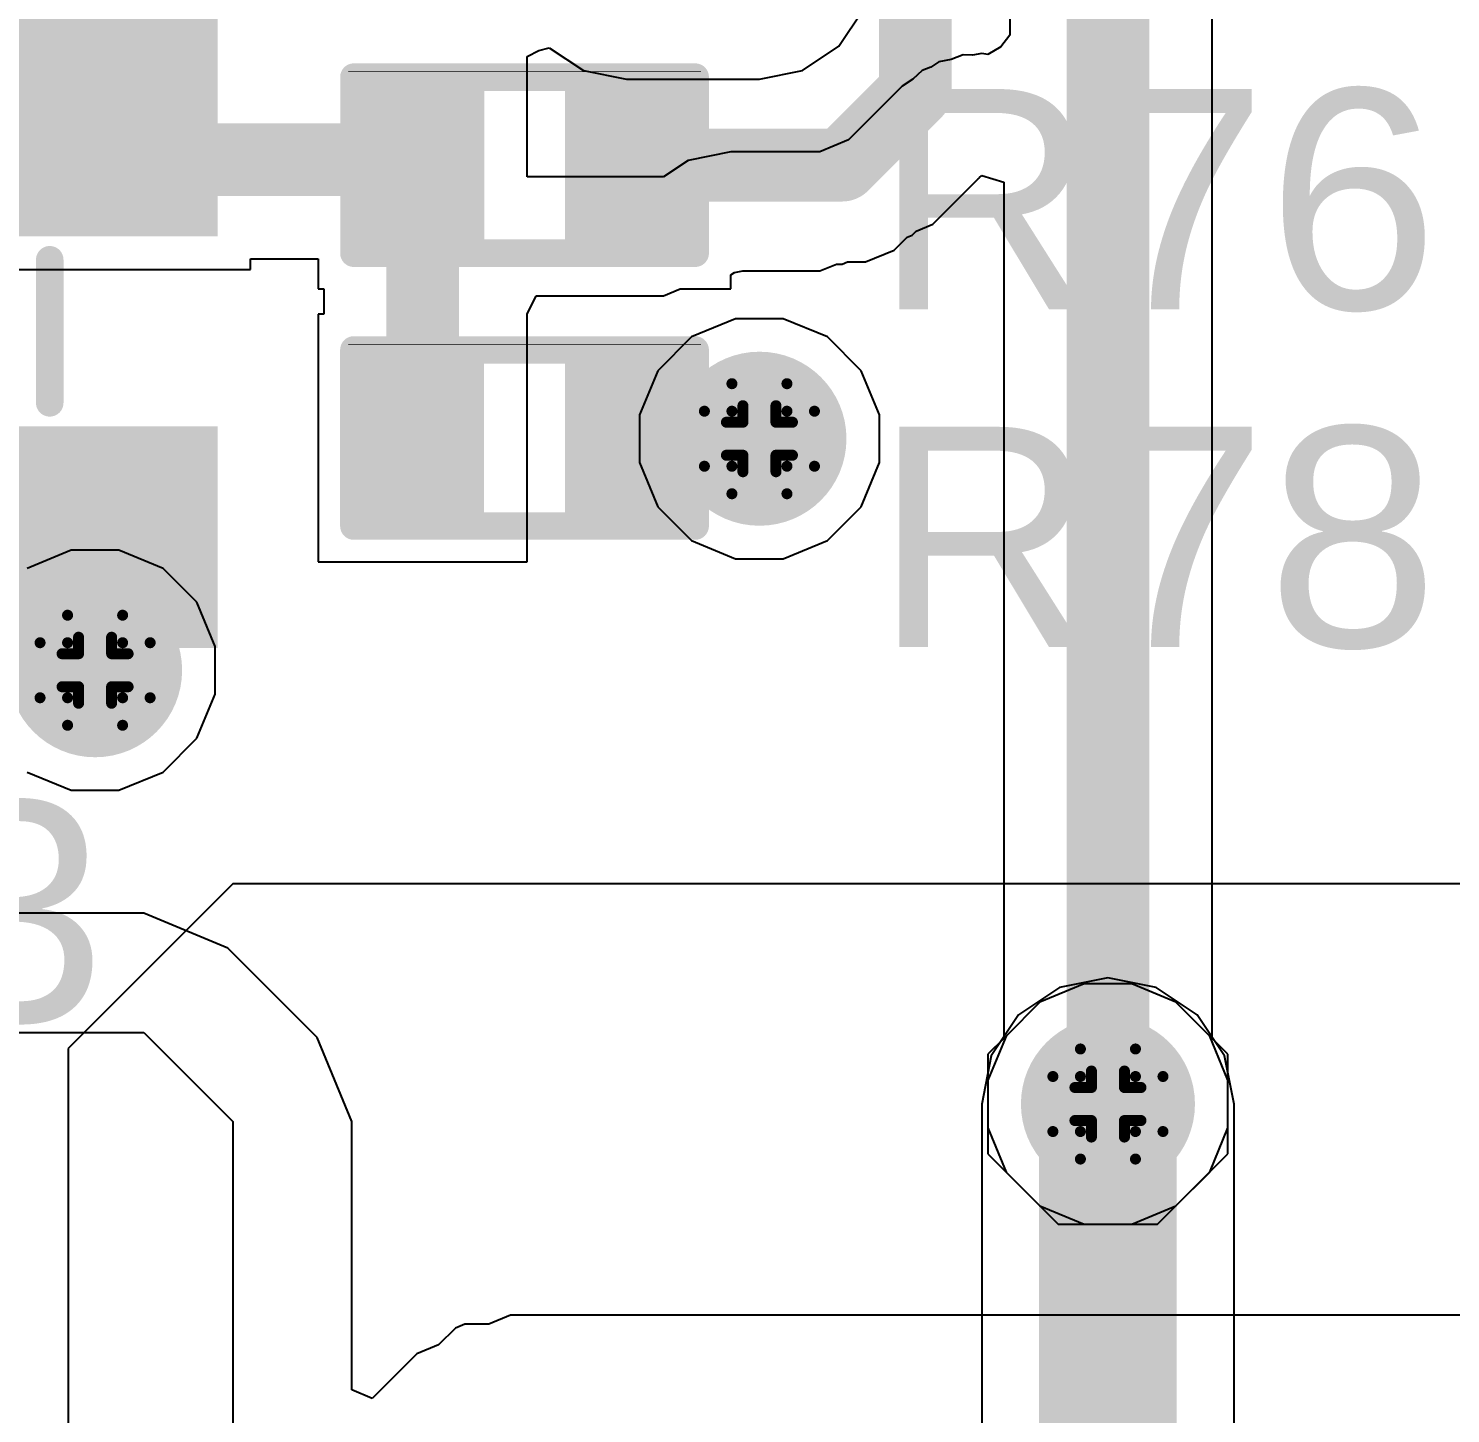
# Model space of a CAD drawing. Header units: inches. Extents: x -4 to 5258, y -4 to 5281.
# Drawn here: x 20.63 to 27.19, y 14.07 to 20.46 of the extents above; entities that cross this region are included whole.
import ezdxf

# ---------------------------------------------------------------- set-up
doc = ezdxf.new("R2010")
doc.units = ezdxf.units.IN
for name, color, linetype in [('Bottom Layer', 5, 'Continuous'), ('Bottom Solder', 6, 'Continuous'), ('Drill Drawing', 1, 'Continuous'), ('Layer 1', 16, 'Continuous'), ('Layer 2', 76, 'Continuous'), ('Top Layer', 1, 'Continuous'), ('Top Overlay', 2, 'Continuous'), ('Top Paste', 8, 'Continuous'), ('Top Solder', 216, 'Continuous'), ('Via Holes', 16, 'Continuous')]:
    doc.layers.add(name, color=color, linetype=linetype)
doc.styles.add('Arial', font='', dxfattribs={"height": 0.2})
doc.styles.get('Arial').set_extended_font_data('Arial')

# ---------------------------------------------------------------- blocks, each defined once
blk = doc.blocks.new('R___0402_90')
at = {"layer": 'Top Layer'}
for points in [[(-0.6985, -0.3175), (-0.6985, 0.3175), (-0.2412999999999999, 0.3175), (-0.2413, -0.3175)], [(0.2412999999999999, -0.3175), (0.2413, 0.3175), (0.6985, 0.3175), (0.6985, -0.3175)]]:
    blk.add_hatch(color=1, dxfattribs=at).paths.add_polyline_path(points)
at = {"layer": 'Top Paste'}
for points in [[(-0.6985, -0.3175), (-0.6985, 0.3175), (-0.2412999999999999, 0.3175), (-0.2413, -0.3175)], [(0.2412999999999999, -0.3175), (0.2413, 0.3175), (0.6985, 0.3175), (0.6985, -0.3175)]]:
    blk.add_hatch(color=8, dxfattribs=at).paths.add_polyline_path(points)
at = {"layer": 'Top Solder'}
for points in [[(-0.75350116, -0.37250116), (-0.75350116, 0.37250116), (-0.1862988399999999, 0.37250116), (-0.18629884, -0.37250116)], [(0.1862988399999999, -0.37250116), (0.18629884, 0.37250116), (0.75350116, 0.37250116), (0.75350116, -0.37250116)]]:
    blk.add_hatch(color=216, dxfattribs=at).paths.add_polyline_path(points)
at = {"layer": 'Top Overlay'}
for points in [[(-0.7874, -0.4064, 0.127, 0.127, 0), (-0.78740254, 0.40640254, 0.127, 0.127, 0)], [(0.78740254, 0.40640254, 0.127, 0.127, 0), (-0.78740254, 0.40640254, 0.127, 0.127, 0)], [(0.78740254, 0.40640254, 0.127, 0.127, 0), (0.7874, -0.4064, 0.127, 0.127, 0)], [(0.7874, -0.4064, 0.127, 0.127, 0), (-0.7874, -0.4064, 0.127, 0.127, 0)], [(0.8128, -0.4318, 0.0032258, 0.0032258, 0), (-0.8128, -0.4318, 0.0032258, 0.0032258, 0)]]:
    blk.add_lwpolyline(points, format="xyseb", dxfattribs=at)
for points in [[(-0.8191525399999998, 0.40640254, 0.0635, 0.0635, 1), (-0.75565254, 0.40640254, 0.0635, 0.0635, 1)], [(-0.8191525399999998, 0.40640254, 0.0635, 0.0635, 1), (-0.75565254, 0.40640254, 0.0635, 0.0635, 1)], [(0.75565254, 0.40640254, 0.0635, 0.0635, 1), (0.8191525399999998, 0.40640254, 0.0635, 0.0635, 1)], [(0.75565254, 0.40640254, 0.0635, 0.0635, 1), (0.8191525399999998, 0.40640254, 0.0635, 0.0635, 1)], [(-0.8191499999999999, -0.4064, 0.0635, 0.0635, 1), (-0.7556499999999999, -0.4064, 0.0635, 0.0635, 1)], [(-0.8191499999999999, -0.4064, 0.0635, 0.0635, 1), (-0.7556499999999999, -0.4064, 0.0635, 0.0635, 1)], [(0.7556499999999999, -0.4064, 0.0635, 0.0635, 1), (0.8191499999999999, -0.4064, 0.0635, 0.0635, 1)], [(0.7556499999999999, -0.4064, 0.0635, 0.0635, 1), (0.8191499999999999, -0.4064, 0.0635, 0.0635, 1)], [(-0.81360518, -0.4318, 0.0016129, 0.0016129, 1), (-0.8119948199999999, -0.4318, 0.0016129, 0.0016129, 1)], [(0.8119948199999999, -0.4318, 0.0016129, 0.0016129, 1), (0.81360518, -0.4318, 0.0016129, 0.0016129, 1)]]:
    blk.add_lwpolyline(points, format="xyseb", close=True, dxfattribs=at)
blk = doc.blocks.new('R___0402_92')
at = {"layer": 'Top Layer'}
for points in [[(-0.6985, -0.31749746), (-0.6985, 0.31750254), (-0.2412999999999999, 0.31750254), (-0.2413, -0.31749746)], [(0.2412999999999999, -0.31749746), (0.2413, 0.31750254), (0.6985, 0.31750254), (0.6985, -0.31749746)]]:
    blk.add_hatch(color=1, dxfattribs=at).paths.add_polyline_path(points)
at = {"layer": 'Top Paste'}
for points in [[(-0.6985, -0.31749746), (-0.6985, 0.31750254), (-0.2412999999999999, 0.31750254), (-0.2413, -0.31749746)], [(0.2412999999999999, -0.31749746), (0.2413, 0.31750254), (0.6985, 0.31750254), (0.6985, -0.31749746)]]:
    blk.add_hatch(color=8, dxfattribs=at).paths.add_polyline_path(points)
at = {"layer": 'Top Solder'}
for points in [[(-0.75350116, -0.3724986199999999), (-0.75350116, 0.3725037), (-0.1862988399999999, 0.3725037), (-0.18629884, -0.3724986199999999)], [(0.1862988399999999, -0.3724986199999999), (0.18629884, 0.3725037), (0.75350116, 0.3725037), (0.75350116, -0.3724986199999999)]]:
    blk.add_hatch(color=216, dxfattribs=at).paths.add_polyline_path(points)
at = {"layer": 'Top Overlay'}
for points in [[(-0.7874, -0.4064, 0.127, 0.127, 0), (-0.78740254, 0.40640508, 0.127, 0.127, 0)], [(0.78740254, 0.40640508, 0.127, 0.127, 0), (-0.78740254, 0.40640508, 0.127, 0.127, 0)], [(0.78740254, 0.40640508, 0.127, 0.127, 0), (0.7874, -0.4064, 0.127, 0.127, 0)], [(0.7874, -0.4064, 0.127, 0.127, 0), (-0.7874, -0.4064, 0.127, 0.127, 0)], [(0.8128, -0.4317974599999999, 0.0032258, 0.0032258, 0), (-0.8128, -0.4317974599999999, 0.0032258, 0.0032258, 0)]]:
    blk.add_lwpolyline(points, format="xyseb", dxfattribs=at)
for points in [[(-0.8191525399999998, 0.40640508, 0.0635, 0.0635, 1), (-0.75565254, 0.40640508, 0.0635, 0.0635, 1)], [(-0.8191525399999998, 0.40640508, 0.0635, 0.0635, 1), (-0.75565254, 0.40640508, 0.0635, 0.0635, 1)], [(0.75565254, 0.40640508, 0.0635, 0.0635, 1), (0.8191525399999998, 0.40640508, 0.0635, 0.0635, 1)], [(0.75565254, 0.40640508, 0.0635, 0.0635, 1), (0.8191525399999998, 0.40640508, 0.0635, 0.0635, 1)], [(-0.8191499999999999, -0.4064, 0.0635, 0.0635, 1), (-0.7556499999999999, -0.4064, 0.0635, 0.0635, 1)], [(-0.8191499999999999, -0.4064, 0.0635, 0.0635, 1), (-0.7556499999999999, -0.4064, 0.0635, 0.0635, 1)], [(0.7556499999999999, -0.4064, 0.0635, 0.0635, 1), (0.8191499999999999, -0.4064, 0.0635, 0.0635, 1)], [(0.7556499999999999, -0.4064, 0.0635, 0.0635, 1), (0.8191499999999999, -0.4064, 0.0635, 0.0635, 1)], [(-0.81360518, -0.4317974599999999, 0.0016129, 0.0016129, 1), (-0.8119948199999999, -0.4317974599999999, 0.0016129, 0.0016129, 1)], [(0.8119948199999999, -0.4317974599999999, 0.0016129, 0.0016129, 1), (0.81360518, -0.4317974599999999, 0.0016129, 0.0016129, 1)]]:
    blk.add_lwpolyline(points, format="xyseb", close=True, dxfattribs=at)
blk = doc.blocks.new('SOT_23_168')
at = {"layer": 'Top Layer'}
for points in [[(-0.41000045, 1.46000089), (0.41000045, 1.46000089), (0.41000045, 0.54000019), (-0.41000045, 0.54000019)], [(-1.36000363, -0.54000019), (-0.54000273, -0.54000019), (-0.54000273, -1.46000089), (-1.36000363, -1.46000089)], [(0.54000019, -0.54000019), (1.36000109, -0.54000019), (1.36000109, -1.46000089), (0.54000019, -1.46000089)]]:
    blk.add_hatch(color=1, dxfattribs=at).paths.add_polyline_path(points)
at = {"layer": 'Top Paste'}
for points in [[(-0.41000045, 1.46000089), (0.41000045, 1.46000089), (0.41000045, 0.54000019), (-0.41000045, 0.54000019)], [(-1.36000363, -0.54000019), (-0.54000273, -0.54000019), (-0.54000273, -1.46000089), (-1.36000363, -1.46000089)], [(0.54000019, -0.54000019), (1.36000109, -0.54000019), (1.36000109, -1.46000089), (0.54000019, -1.46000089)]]:
    blk.add_hatch(color=8, dxfattribs=at).paths.add_polyline_path(points)
at = {"layer": 'Top Solder'}
for points in [[(-0.51160045, 1.56160089), (0.51160045, 1.56160089), (0.51160045, 0.43840019), (-0.51160045, 0.43840019)], [(-1.46160363, -0.43840019), (-0.43840273, -0.43840019), (-0.43840273, -1.56160089), (-1.46160363, -1.56160089)], [(0.43840019, -0.43840019), (1.46160109, -0.43840019), (1.46160109, -1.56160089), (0.43840019, -1.56160089)]]:
    blk.add_hatch(color=216, dxfattribs=at).paths.add_polyline_path(points)
at = {"layer": 'Top Overlay'}
for points in [[(-1.5494, 0.8128, 0.127, 0.127, 0), (-0.5588, 0.8128, 0.127, 0.127, 0)], [(-1.5494, 0.8128, 0.127, 0.127, 0), (-1.5494, -0.58419746, 0.127, 0.127, 0)], [(0.5588, 0.8128, 0.127, 0.127, 0), (1.54940254, 0.8128, 0.127, 0.127, 0)], [(1.54940254, 0.8128, 0.127, 0.127, 0), (1.5494, -0.5841999999999999, 0.127, 0.127, 0)], [(-0.3302, -0.7874, 0.127, 0.127, 0), (0.3302, -0.7874, 0.127, 0.127, 0)], [(-1.6764, -1.0414, 0.127, 0.127, 0), (-1.6764, -1.2954, 0.127, 0.127, 0)], [(-1.6764, -1.0414, 0.127, 0.127, 0), (-1.5494, -1.1684, 0.127, 0.127, 0)], [(-1.5494, -1.1684, 0.127, 0.127, 0), (-1.6764, -1.2954, 0.127, 0.127, 0)]]:
    blk.add_lwpolyline(points, format="xyseb", dxfattribs=at)
for points in [[(-1.58115, 0.8128, 0.0635, 0.0635, 1), (-1.51765, 0.8128, 0.0635, 0.0635, 1)], [(-1.58115, 0.8128, 0.0635, 0.0635, 1), (-1.51765, 0.8128, 0.0635, 0.0635, 1)], [(-0.5905499999999999, 0.8128, 0.0635, 0.0635, 1), (-0.52705, 0.8128, 0.0635, 0.0635, 1)], [(0.52705, 0.8128, 0.0635, 0.0635, 1), (0.5905499999999999, 0.8128, 0.0635, 0.0635, 1)], [(1.51765254, 0.8128, 0.0635, 0.0635, 1), (1.58115254, 0.8128, 0.0635, 0.0635, 1)], [(1.51765254, 0.8128, 0.0635, 0.0635, 1), (1.58115254, 0.8128, 0.0635, 0.0635, 1)], [(-1.58115, -0.58419746, 0.0635, 0.0635, 1), (-1.51765, -0.58419746, 0.0635, 0.0635, 1)], [(1.51765, -0.5841999999999999, 0.0635, 0.0635, 1), (1.58115, -0.5841999999999999, 0.0635, 0.0635, 1)], [(-0.36195, -0.7874, 0.0635, 0.0635, 1), (-0.29845, -0.7874, 0.0635, 0.0635, 1)], [(0.29845, -0.7874, 0.0635, 0.0635, 1), (0.36195, -0.7874, 0.0635, 0.0635, 1)], [(-1.70815, -1.0414, 0.0635, 0.0635, 1), (-1.64465, -1.0414, 0.0635, 0.0635, 1)], [(-1.70815, -1.0414, 0.0635, 0.0635, 1), (-1.64465, -1.0414, 0.0635, 0.0635, 1)], [(-1.58115, -1.1684, 0.0635, 0.0635, 1), (-1.51765, -1.1684, 0.0635, 0.0635, 1)], [(-1.58115, -1.1684, 0.0635, 0.0635, 1), (-1.51765, -1.1684, 0.0635, 0.0635, 1)], [(-1.70815, -1.2954, 0.0635, 0.0635, 1), (-1.64465, -1.2954, 0.0635, 0.0635, 1)], [(-1.70815, -1.2954, 0.0635, 0.0635, 1), (-1.64465, -1.2954, 0.0635, 0.0635, 1)]]:
    blk.add_lwpolyline(points, format="xyseb", close=True, dxfattribs=at)

msp = doc.modelspace()

# ---------------------------------------------------------------- hatches: boundary and pattern name
at = {"layer": 'Bottom Layer'}
h = msp.add_hatch(color=5, dxfattribs=at)
edge = h.paths.add_edge_path()
edge.add_arc((24.00332004, 18.56612492), 0.2999994, 0, 360)
h = msp.add_hatch(color=5, dxfattribs=at)
edge = h.paths.add_edge_path()
edge.add_arc((20.9374867, 17.49762566), 0.2999994, 0, 360)
h = msp.add_hatch(color=5, dxfattribs=at)
edge = h.paths.add_edge_path()
edge.add_arc((25.61157438, 15.49567132), 0.2999994, 0, 360)
at = {"layer": 'Bottom Solder'}
h = msp.add_hatch(color=6, dxfattribs=at)
edge = h.paths.add_edge_path()
edge.add_arc((24.00332004, 18.56612492), 0.4015993999999999, 0, 360)
h = msp.add_hatch(color=6, dxfattribs=at)
edge = h.paths.add_edge_path()
edge.add_arc((20.9374867, 17.49762566), 0.4015993999999999, 0, 360)
h = msp.add_hatch(color=6, dxfattribs=at)
edge = h.paths.add_edge_path()
edge.add_arc((25.61157438, 15.49567132), 0.4015993999999999, 0, 360)
at = {"layer": 'Layer 1'}
h = msp.add_hatch(color=16, dxfattribs=at)
edge = h.paths.add_edge_path()
edge.add_arc((24.00332004, 18.56612492), 0.2999994, 0, 360)
h = msp.add_hatch(color=16, dxfattribs=at)
edge = h.paths.add_edge_path()
edge.add_arc((20.9374867, 17.49762566), 0.2999994, 0, 360)
h = msp.add_hatch(color=16, dxfattribs=at)
edge = h.paths.add_edge_path()
edge.add_arc((25.61157438, 15.49567132), 0.2999994, 0, 360)
at = {"layer": 'Layer 2'}
h = msp.add_hatch(color=76, dxfattribs=at)
edge = h.paths.add_edge_path()
edge.add_arc((24.00332004, 18.56612492), 0.2999994, 0, 360)
h = msp.add_hatch(color=76, dxfattribs=at)
edge = h.paths.add_edge_path()
edge.add_arc((20.9374867, 17.49762566), 0.2999994, 0, 360)
h = msp.add_hatch(color=76, dxfattribs=at)
edge = h.paths.add_edge_path()
edge.add_arc((25.61157438, 15.49567132), 0.2999994, 0, 360)
at = {"layer": 'Top Layer'}
for points in [[(23.38907946, 18.86683552), (23.38907946, 18.26471328), (24.00332766, 18.26471328), (24.00332766, 18.86683552)], [(21.2381973, 18.11186624), (20.63607506, 18.11186624), (20.63607506, 17.49761804), (21.2381973, 17.49761804)]]:
    msp.add_hatch(color=1, dxfattribs=at).paths.add_polyline_path(points)
h = msp.add_hatch(color=1, dxfattribs=at)
edge = h.paths.add_edge_path()
edge.add_arc((24.00332004, 18.56612492), 0.2999994, 0, 360)
h = msp.add_hatch(color=1, dxfattribs=at)
edge = h.paths.add_edge_path()
edge.add_arc((20.9374867, 17.49762566), 0.2999994, 0, 360)
h = msp.add_hatch(color=1, dxfattribs=at)
edge = h.paths.add_edge_path()
edge.add_arc((25.61157438, 15.49567132), 0.2999994, 0, 360)
at = {"layer": 'Top Solder'}
h = msp.add_hatch(color=216, dxfattribs=at)
edge = h.paths.add_edge_path()
edge.add_arc((24.00332004, 18.56612492), 0.4015993999999999, 0, 360)
h = msp.add_hatch(color=216, dxfattribs=at)
edge = h.paths.add_edge_path()
edge.add_arc((20.9374867, 17.49762566), 0.4015993999999999, 0, 360)
h = msp.add_hatch(color=216, dxfattribs=at)
edge = h.paths.add_edge_path()
edge.add_arc((25.61157438, 15.49567132), 0.4015993999999999, 0, 360)
at = {"layer": 'Via Holes'}
h = msp.add_hatch(color=7, dxfattribs=at)
edge = h.paths.add_edge_path()
edge.add_arc((24.00332004, 18.56612492), 0.1499997, 0, 360)
h = msp.add_hatch(color=7, dxfattribs=at)
edge = h.paths.add_edge_path()
edge.add_arc((20.9374867, 17.49762566), 0.1499997, 0, 360)
h = msp.add_hatch(color=7, dxfattribs=at)
edge = h.paths.add_edge_path()
edge.add_arc((25.61157438, 15.49567132), 0.1499997, 0, 360)

# ---------------------------------------------------------------- linework, layer by layer
at = {"layer": 'Bottom Layer'}
for p, q in [((25.38858524, 16.03401162), (25.19954574, 15.90769996)), ((25.61157438, 16.07836764), (25.38858524, 16.03401162)), ((25.83456352, 16.03401162), (25.61157438, 16.07836764)), ((26.02360302, 15.90769996), (25.83456352, 16.03401162)), ((25.19954574, 15.90769996), (25.07323408, 15.71866046)), ((26.14991468, 15.71866046), (26.02360302, 15.90769996)), ((25.07323408, 15.71866046), (25.02887806, 15.49567132)), ((26.1942707, 15.49567132), (26.14991468, 15.71866046)), ((25.02887806, 15.49567132), (25.02887806, 3.20678556)), ((26.1942707, 2.9654246), (26.1942707, 15.49567132))]:
    msp.add_line(p, q, dxfattribs=at)
msp.add_lwpolyline([(25.61157438, 2.9654246, 0.635, 0.635, 0), (25.61157438, 15.49567132, 0.635, 0.635, 0)], format="xyseb", dxfattribs=at)
msp.add_lwpolyline([(25.45282438, 15.49567132, 0.3175, 0.3175, 1), (25.77032438, 15.49567132, 0.3175, 0.3175, 1)], format="xyseb", close=True, dxfattribs=at)
at = {"layer": 'Drill Drawing'}
for points in [[(23.87632004, 18.69312492, 0.0508, 0.0508, 0), (23.87632004, 18.82012492, 0.0508, 0.0508, 0)], [(23.87632004, 18.82012492, 0.0508, 0.0508, 0), (24.13032004, 18.82012492, 0.0508, 0.0508, 0)], [(24.13032004, 18.69312492, 0.0508, 0.0508, 0), (24.13032004, 18.82012492, 0.0508, 0.0508, 0)], [(23.74932004, 18.43912492, 0.0508, 0.0508, 0), (23.74932004, 18.69312492, 0.0508, 0.0508, 0)], [(23.74932004, 18.69312492, 0.0508, 0.0508, 0), (23.87632004, 18.69312492, 0.0508, 0.0508, 0)], [(23.92712004, 18.64232492, 0.0508, 0.0508, 0), (23.92712004, 18.71852492, 0.0508, 0.0508, 0)], [(23.92712004, 18.71852492, 0.0508, 0.0508, 0), (24.07952004, 18.71852492, 0.0508, 0.0508, 0)], [(24.07952004, 18.64232492, 0.0508, 0.0508, 0), (24.07952004, 18.71852492, 0.0508, 0.0508, 0)], [(24.13032004, 18.69312492, 0.0508, 0.0508, 0), (24.25732004, 18.69312492, 0.0508, 0.0508, 0)], [(24.25732004, 18.43912492, 0.0508, 0.0508, 0), (24.25732004, 18.69312492, 0.0508, 0.0508, 0)], [(23.85092004, 18.48992492, 0.0508, 0.0508, 0), (23.85092004, 18.64232492, 0.0508, 0.0508, 0)], [(23.85092004, 18.64232492, 0.0508, 0.0508, 0), (23.92712004, 18.64232492, 0.0508, 0.0508, 0)], [(24.07952004, 18.64232492, 0.0508, 0.0508, 0), (24.15572004, 18.64232492, 0.0508, 0.0508, 0)], [(24.15572004, 18.48992492, 0.0508, 0.0508, 0), (24.15572004, 18.64232492, 0.0508, 0.0508, 0)], [(23.85092004, 18.48992492, 0.0508, 0.0508, 0), (23.92712004, 18.48992492, 0.0508, 0.0508, 0)], [(23.92712004, 18.41372492, 0.0508, 0.0508, 0), (23.92712004, 18.48992492, 0.0508, 0.0508, 0)], [(24.07952004, 18.48992492, 0.0508, 0.0508, 0), (24.15572004, 18.48992492, 0.0508, 0.0508, 0)], [(24.07952004, 18.41372492, 0.0508, 0.0508, 0), (24.07952004, 18.48992492, 0.0508, 0.0508, 0)], [(23.74932004, 18.43912492, 0.0508, 0.0508, 0), (23.87632004, 18.43912492, 0.0508, 0.0508, 0)], [(23.87632004, 18.31212492, 0.0508, 0.0508, 0), (23.87632004, 18.43912492, 0.0508, 0.0508, 0)], [(24.13032004, 18.43912492, 0.0508, 0.0508, 0), (24.25732004, 18.43912492, 0.0508, 0.0508, 0)], [(24.13032004, 18.31212492, 0.0508, 0.0508, 0), (24.13032004, 18.43912492, 0.0508, 0.0508, 0)], [(23.92712004, 18.41372492, 0.0508, 0.0508, 0), (24.07952004, 18.41372492, 0.0508, 0.0508, 0)], [(23.87632004, 18.31212492, 0.0508, 0.0508, 0), (24.13032004, 18.31212492, 0.0508, 0.0508, 0)], [(20.8104867, 17.62462566, 0.0508, 0.0508, 0), (20.8104867, 17.75162566, 0.0508, 0.0508, 0)], [(20.8104867, 17.75162566, 0.0508, 0.0508, 0), (21.0644867, 17.75162566, 0.0508, 0.0508, 0)], [(21.0644867, 17.62462566, 0.0508, 0.0508, 0), (21.0644867, 17.75162566, 0.0508, 0.0508, 0)], [(20.8612867, 17.57382566, 0.0508, 0.0508, 0), (20.8612867, 17.65002566, 0.0508, 0.0508, 0)], [(20.8612867, 17.65002566, 0.0508, 0.0508, 0), (21.0136867, 17.65002566, 0.0508, 0.0508, 0)], [(21.0136867, 17.57382566, 0.0508, 0.0508, 0), (21.0136867, 17.65002566, 0.0508, 0.0508, 0)], [(20.6834867, 17.37062566, 0.0508, 0.0508, 0), (20.6834867, 17.62462566, 0.0508, 0.0508, 0)], [(20.6834867, 17.62462566, 0.0508, 0.0508, 0), (20.8104867, 17.62462566, 0.0508, 0.0508, 0)], [(20.7850867, 17.42142566, 0.0508, 0.0508, 0), (20.7850867, 17.57382566, 0.0508, 0.0508, 0)], [(20.7850867, 17.57382566, 0.0508, 0.0508, 0), (20.8612867, 17.57382566, 0.0508, 0.0508, 0)], [(21.0136867, 17.57382566, 0.0508, 0.0508, 0), (21.0898867, 17.57382566, 0.0508, 0.0508, 0)], [(21.0644867, 17.62462566, 0.0508, 0.0508, 0), (21.1914867, 17.62462566, 0.0508, 0.0508, 0)], [(21.0898867, 17.42142566, 0.0508, 0.0508, 0), (21.0898867, 17.57382566, 0.0508, 0.0508, 0)], [(21.1914867, 17.37062566, 0.0508, 0.0508, 0), (21.1914867, 17.62462566, 0.0508, 0.0508, 0)], [(20.6834867, 17.37062566, 0.0508, 0.0508, 0), (20.8104867, 17.37062566, 0.0508, 0.0508, 0)], [(20.7850867, 17.42142566, 0.0508, 0.0508, 0), (20.8612867, 17.42142566, 0.0508, 0.0508, 0)], [(20.8104867, 17.24362566, 0.0508, 0.0508, 0), (20.8104867, 17.37062566, 0.0508, 0.0508, 0)], [(20.8612867, 17.34522566, 0.0508, 0.0508, 0), (20.8612867, 17.42142566, 0.0508, 0.0508, 0)], [(21.0136867, 17.42142566, 0.0508, 0.0508, 0), (21.0898867, 17.42142566, 0.0508, 0.0508, 0)], [(21.0136867, 17.34522566, 0.0508, 0.0508, 0), (21.0136867, 17.42142566, 0.0508, 0.0508, 0)], [(21.0644867, 17.37062566, 0.0508, 0.0508, 0), (21.1914867, 17.37062566, 0.0508, 0.0508, 0)], [(21.0644867, 17.24362566, 0.0508, 0.0508, 0), (21.0644867, 17.37062566, 0.0508, 0.0508, 0)], [(20.8612867, 17.34522566, 0.0508, 0.0508, 0), (21.0136867, 17.34522566, 0.0508, 0.0508, 0)], [(20.8104867, 17.24362566, 0.0508, 0.0508, 0), (21.0644867, 17.24362566, 0.0508, 0.0508, 0)], [(25.48457438, 15.62267132, 0.0508, 0.0508, 0), (25.48457438, 15.74967132, 0.0508, 0.0508, 0)], [(25.48457438, 15.74967132, 0.0508, 0.0508, 0), (25.73857438, 15.74967132, 0.0508, 0.0508, 0)], [(25.73857438, 15.62267132, 0.0508, 0.0508, 0), (25.73857438, 15.74967132, 0.0508, 0.0508, 0)], [(25.35757438, 15.36867132, 0.0508, 0.0508, 0), (25.35757438, 15.62267132, 0.0508, 0.0508, 0)], [(25.35757438, 15.62267132, 0.0508, 0.0508, 0), (25.48457438, 15.62267132, 0.0508, 0.0508, 0)], [(25.53537438, 15.57187132, 0.0508, 0.0508, 0), (25.53537438, 15.64807132, 0.0508, 0.0508, 0)], [(25.53537438, 15.64807132, 0.0508, 0.0508, 0), (25.68777438, 15.64807132, 0.0508, 0.0508, 0)], [(25.68777438, 15.57187132, 0.0508, 0.0508, 0), (25.68777438, 15.64807132, 0.0508, 0.0508, 0)], [(25.73857438, 15.62267132, 0.0508, 0.0508, 0), (25.86557438, 15.62267132, 0.0508, 0.0508, 0)], [(25.86557438, 15.36867132, 0.0508, 0.0508, 0), (25.86557438, 15.62267132, 0.0508, 0.0508, 0)], [(25.45917438, 15.41947132, 0.0508, 0.0508, 0), (25.45917438, 15.57187132, 0.0508, 0.0508, 0)], [(25.45917438, 15.57187132, 0.0508, 0.0508, 0), (25.53537438, 15.57187132, 0.0508, 0.0508, 0)], [(25.68777438, 15.57187132, 0.0508, 0.0508, 0), (25.76397438, 15.57187132, 0.0508, 0.0508, 0)], [(25.76397438, 15.41947132, 0.0508, 0.0508, 0), (25.76397438, 15.57187132, 0.0508, 0.0508, 0)], [(25.45917438, 15.41947132, 0.0508, 0.0508, 0), (25.53537438, 15.41947132, 0.0508, 0.0508, 0)], [(25.53537438, 15.34327132, 0.0508, 0.0508, 0), (25.53537438, 15.41947132, 0.0508, 0.0508, 0)], [(25.68777438, 15.41947132, 0.0508, 0.0508, 0), (25.76397438, 15.41947132, 0.0508, 0.0508, 0)], [(25.68777438, 15.34327132, 0.0508, 0.0508, 0), (25.68777438, 15.41947132, 0.0508, 0.0508, 0)], [(25.35757438, 15.36867132, 0.0508, 0.0508, 0), (25.48457438, 15.36867132, 0.0508, 0.0508, 0)], [(25.48457438, 15.24167132, 0.0508, 0.0508, 0), (25.48457438, 15.36867132, 0.0508, 0.0508, 0)], [(25.53537438, 15.34327132, 0.0508, 0.0508, 0), (25.68777438, 15.34327132, 0.0508, 0.0508, 0)], [(25.73857438, 15.36867132, 0.0508, 0.0508, 0), (25.86557438, 15.36867132, 0.0508, 0.0508, 0)], [(25.73857438, 15.24167132, 0.0508, 0.0508, 0), (25.73857438, 15.36867132, 0.0508, 0.0508, 0)], [(25.48457438, 15.24167132, 0.0508, 0.0508, 0), (25.73857438, 15.24167132, 0.0508, 0.0508, 0)]]:
    msp.add_lwpolyline(points, format="xyseb", dxfattribs=at)
for points in [[(23.86362004, 18.82012492, 0.0254, 0.0254, 1), (23.88902004, 18.82012492, 0.0254, 0.0254, 1)], [(23.86362004, 18.82012492, 0.0254, 0.0254, 1), (23.88902004, 18.82012492, 0.0254, 0.0254, 1)], [(24.11762004, 18.82012492, 0.0254, 0.0254, 1), (24.14302004, 18.82012492, 0.0254, 0.0254, 1)], [(24.11762004, 18.82012492, 0.0254, 0.0254, 1), (24.14302004, 18.82012492, 0.0254, 0.0254, 1)], [(23.73662004, 18.69312492, 0.0254, 0.0254, 1), (23.76202004, 18.69312492, 0.0254, 0.0254, 1)], [(23.73662004, 18.69312492, 0.0254, 0.0254, 1), (23.76202004, 18.69312492, 0.0254, 0.0254, 1)], [(23.86362004, 18.69312492, 0.0254, 0.0254, 1), (23.88902004, 18.69312492, 0.0254, 0.0254, 1)], [(23.86362004, 18.69312492, 0.0254, 0.0254, 1), (23.88902004, 18.69312492, 0.0254, 0.0254, 1)], [(23.91442004, 18.71852492, 0.0254, 0.0254, 1), (23.93982004, 18.71852492, 0.0254, 0.0254, 1)], [(23.91442004, 18.71852492, 0.0254, 0.0254, 1), (23.93982004, 18.71852492, 0.0254, 0.0254, 1)], [(24.06682004, 18.71852492, 0.0254, 0.0254, 1), (24.09222004, 18.71852492, 0.0254, 0.0254, 1)], [(24.06682004, 18.71852492, 0.0254, 0.0254, 1), (24.09222004, 18.71852492, 0.0254, 0.0254, 1)], [(24.11762004, 18.69312492, 0.0254, 0.0254, 1), (24.14302004, 18.69312492, 0.0254, 0.0254, 1)], [(24.11762004, 18.69312492, 0.0254, 0.0254, 1), (24.14302004, 18.69312492, 0.0254, 0.0254, 1)], [(24.24462004, 18.69312492, 0.0254, 0.0254, 1), (24.27002004, 18.69312492, 0.0254, 0.0254, 1)], [(24.24462004, 18.69312492, 0.0254, 0.0254, 1), (24.27002004, 18.69312492, 0.0254, 0.0254, 1)], [(23.83822004, 18.64232492, 0.0254, 0.0254, 1), (23.86362004, 18.64232492, 0.0254, 0.0254, 1)], [(23.83822004, 18.64232492, 0.0254, 0.0254, 1), (23.86362004, 18.64232492, 0.0254, 0.0254, 1)], [(23.91442004, 18.64232492, 0.0254, 0.0254, 1), (23.93982004, 18.64232492, 0.0254, 0.0254, 1)], [(23.91442004, 18.64232492, 0.0254, 0.0254, 1), (23.93982004, 18.64232492, 0.0254, 0.0254, 1)], [(24.06682004, 18.64232492, 0.0254, 0.0254, 1), (24.09222004, 18.64232492, 0.0254, 0.0254, 1)], [(24.06682004, 18.64232492, 0.0254, 0.0254, 1), (24.09222004, 18.64232492, 0.0254, 0.0254, 1)], [(24.14302004, 18.64232492, 0.0254, 0.0254, 1), (24.16842004, 18.64232492, 0.0254, 0.0254, 1)], [(24.14302004, 18.64232492, 0.0254, 0.0254, 1), (24.16842004, 18.64232492, 0.0254, 0.0254, 1)], [(23.83822004, 18.48992492, 0.0254, 0.0254, 1), (23.86362004, 18.48992492, 0.0254, 0.0254, 1)], [(23.83822004, 18.48992492, 0.0254, 0.0254, 1), (23.86362004, 18.48992492, 0.0254, 0.0254, 1)], [(23.91442004, 18.48992492, 0.0254, 0.0254, 1), (23.93982004, 18.48992492, 0.0254, 0.0254, 1)], [(23.91442004, 18.48992492, 0.0254, 0.0254, 1), (23.93982004, 18.48992492, 0.0254, 0.0254, 1)], [(24.06682004, 18.48992492, 0.0254, 0.0254, 1), (24.09222004, 18.48992492, 0.0254, 0.0254, 1)], [(24.06682004, 18.48992492, 0.0254, 0.0254, 1), (24.09222004, 18.48992492, 0.0254, 0.0254, 1)], [(24.14302004, 18.48992492, 0.0254, 0.0254, 1), (24.16842004, 18.48992492, 0.0254, 0.0254, 1)], [(24.14302004, 18.48992492, 0.0254, 0.0254, 1), (24.16842004, 18.48992492, 0.0254, 0.0254, 1)], [(23.73662004, 18.43912492, 0.0254, 0.0254, 1), (23.76202004, 18.43912492, 0.0254, 0.0254, 1)], [(23.73662004, 18.43912492, 0.0254, 0.0254, 1), (23.76202004, 18.43912492, 0.0254, 0.0254, 1)], [(23.86362004, 18.43912492, 0.0254, 0.0254, 1), (23.88902004, 18.43912492, 0.0254, 0.0254, 1)], [(23.86362004, 18.43912492, 0.0254, 0.0254, 1), (23.88902004, 18.43912492, 0.0254, 0.0254, 1)], [(24.11762004, 18.43912492, 0.0254, 0.0254, 1), (24.14302004, 18.43912492, 0.0254, 0.0254, 1)], [(24.11762004, 18.43912492, 0.0254, 0.0254, 1), (24.14302004, 18.43912492, 0.0254, 0.0254, 1)], [(24.24462004, 18.43912492, 0.0254, 0.0254, 1), (24.27002004, 18.43912492, 0.0254, 0.0254, 1)], [(24.24462004, 18.43912492, 0.0254, 0.0254, 1), (24.27002004, 18.43912492, 0.0254, 0.0254, 1)], [(23.91442004, 18.41372492, 0.0254, 0.0254, 1), (23.93982004, 18.41372492, 0.0254, 0.0254, 1)], [(23.91442004, 18.41372492, 0.0254, 0.0254, 1), (23.93982004, 18.41372492, 0.0254, 0.0254, 1)], [(24.06682004, 18.41372492, 0.0254, 0.0254, 1), (24.09222004, 18.41372492, 0.0254, 0.0254, 1)], [(24.06682004, 18.41372492, 0.0254, 0.0254, 1), (24.09222004, 18.41372492, 0.0254, 0.0254, 1)], [(23.86362004, 18.31212492, 0.0254, 0.0254, 1), (23.88902004, 18.31212492, 0.0254, 0.0254, 1)], [(23.86362004, 18.31212492, 0.0254, 0.0254, 1), (23.88902004, 18.31212492, 0.0254, 0.0254, 1)], [(24.11762004, 18.31212492, 0.0254, 0.0254, 1), (24.14302004, 18.31212492, 0.0254, 0.0254, 1)], [(24.11762004, 18.31212492, 0.0254, 0.0254, 1), (24.14302004, 18.31212492, 0.0254, 0.0254, 1)], [(20.7977867, 17.75162566, 0.0254, 0.0254, 1), (20.8231867, 17.75162566, 0.0254, 0.0254, 1)], [(20.7977867, 17.75162566, 0.0254, 0.0254, 1), (20.8231867, 17.75162566, 0.0254, 0.0254, 1)], [(21.0517867, 17.75162566, 0.0254, 0.0254, 1), (21.0771867, 17.75162566, 0.0254, 0.0254, 1)], [(21.0517867, 17.75162566, 0.0254, 0.0254, 1), (21.0771867, 17.75162566, 0.0254, 0.0254, 1)], [(20.8485867, 17.65002566, 0.0254, 0.0254, 1), (20.8739867, 17.65002566, 0.0254, 0.0254, 1)], [(20.8485867, 17.65002566, 0.0254, 0.0254, 1), (20.8739867, 17.65002566, 0.0254, 0.0254, 1)], [(21.0009867, 17.65002566, 0.0254, 0.0254, 1), (21.0263867, 17.65002566, 0.0254, 0.0254, 1)], [(21.0009867, 17.65002566, 0.0254, 0.0254, 1), (21.0263867, 17.65002566, 0.0254, 0.0254, 1)], [(20.6707867, 17.62462566, 0.0254, 0.0254, 1), (20.6961867, 17.62462566, 0.0254, 0.0254, 1)], [(20.6707867, 17.62462566, 0.0254, 0.0254, 1), (20.6961867, 17.62462566, 0.0254, 0.0254, 1)], [(20.7723867, 17.57382566, 0.0254, 0.0254, 1), (20.7977867, 17.57382566, 0.0254, 0.0254, 1)], [(20.7723867, 17.57382566, 0.0254, 0.0254, 1), (20.7977867, 17.57382566, 0.0254, 0.0254, 1)], [(20.7977867, 17.62462566, 0.0254, 0.0254, 1), (20.8231867, 17.62462566, 0.0254, 0.0254, 1)], [(20.7977867, 17.62462566, 0.0254, 0.0254, 1), (20.8231867, 17.62462566, 0.0254, 0.0254, 1)], [(20.8485867, 17.57382566, 0.0254, 0.0254, 1), (20.8739867, 17.57382566, 0.0254, 0.0254, 1)], [(20.8485867, 17.57382566, 0.0254, 0.0254, 1), (20.8739867, 17.57382566, 0.0254, 0.0254, 1)], [(21.0009867, 17.57382566, 0.0254, 0.0254, 1), (21.0263867, 17.57382566, 0.0254, 0.0254, 1)], [(21.0009867, 17.57382566, 0.0254, 0.0254, 1), (21.0263867, 17.57382566, 0.0254, 0.0254, 1)], [(21.0517867, 17.62462566, 0.0254, 0.0254, 1), (21.0771867, 17.62462566, 0.0254, 0.0254, 1)], [(21.0517867, 17.62462566, 0.0254, 0.0254, 1), (21.0771867, 17.62462566, 0.0254, 0.0254, 1)], [(21.0771867, 17.57382566, 0.0254, 0.0254, 1), (21.1025867, 17.57382566, 0.0254, 0.0254, 1)], [(21.0771867, 17.57382566, 0.0254, 0.0254, 1), (21.1025867, 17.57382566, 0.0254, 0.0254, 1)], [(21.1787867, 17.62462566, 0.0254, 0.0254, 1), (21.2041867, 17.62462566, 0.0254, 0.0254, 1)], [(21.1787867, 17.62462566, 0.0254, 0.0254, 1), (21.2041867, 17.62462566, 0.0254, 0.0254, 1)], [(20.6707867, 17.37062566, 0.0254, 0.0254, 1), (20.6961867, 17.37062566, 0.0254, 0.0254, 1)], [(20.6707867, 17.37062566, 0.0254, 0.0254, 1), (20.6961867, 17.37062566, 0.0254, 0.0254, 1)], [(20.7723867, 17.42142566, 0.0254, 0.0254, 1), (20.7977867, 17.42142566, 0.0254, 0.0254, 1)], [(20.7723867, 17.42142566, 0.0254, 0.0254, 1), (20.7977867, 17.42142566, 0.0254, 0.0254, 1)], [(20.7977867, 17.37062566, 0.0254, 0.0254, 1), (20.8231867, 17.37062566, 0.0254, 0.0254, 1)], [(20.7977867, 17.37062566, 0.0254, 0.0254, 1), (20.8231867, 17.37062566, 0.0254, 0.0254, 1)], [(20.8485867, 17.42142566, 0.0254, 0.0254, 1), (20.8739867, 17.42142566, 0.0254, 0.0254, 1)], [(20.8485867, 17.42142566, 0.0254, 0.0254, 1), (20.8739867, 17.42142566, 0.0254, 0.0254, 1)], [(21.0009867, 17.42142566, 0.0254, 0.0254, 1), (21.0263867, 17.42142566, 0.0254, 0.0254, 1)], [(21.0009867, 17.42142566, 0.0254, 0.0254, 1), (21.0263867, 17.42142566, 0.0254, 0.0254, 1)], [(21.0517867, 17.37062566, 0.0254, 0.0254, 1), (21.0771867, 17.37062566, 0.0254, 0.0254, 1)], [(21.0517867, 17.37062566, 0.0254, 0.0254, 1), (21.0771867, 17.37062566, 0.0254, 0.0254, 1)], [(21.0771867, 17.42142566, 0.0254, 0.0254, 1), (21.1025867, 17.42142566, 0.0254, 0.0254, 1)], [(21.0771867, 17.42142566, 0.0254, 0.0254, 1), (21.1025867, 17.42142566, 0.0254, 0.0254, 1)], [(21.1787867, 17.37062566, 0.0254, 0.0254, 1), (21.2041867, 17.37062566, 0.0254, 0.0254, 1)], [(21.1787867, 17.37062566, 0.0254, 0.0254, 1), (21.2041867, 17.37062566, 0.0254, 0.0254, 1)], [(20.8485867, 17.34522566, 0.0254, 0.0254, 1), (20.8739867, 17.34522566, 0.0254, 0.0254, 1)], [(20.8485867, 17.34522566, 0.0254, 0.0254, 1), (20.8739867, 17.34522566, 0.0254, 0.0254, 1)], [(21.0009867, 17.34522566, 0.0254, 0.0254, 1), (21.0263867, 17.34522566, 0.0254, 0.0254, 1)], [(21.0009867, 17.34522566, 0.0254, 0.0254, 1), (21.0263867, 17.34522566, 0.0254, 0.0254, 1)], [(20.7977867, 17.24362566, 0.0254, 0.0254, 1), (20.8231867, 17.24362566, 0.0254, 0.0254, 1)], [(20.7977867, 17.24362566, 0.0254, 0.0254, 1), (20.8231867, 17.24362566, 0.0254, 0.0254, 1)], [(21.0517867, 17.24362566, 0.0254, 0.0254, 1), (21.0771867, 17.24362566, 0.0254, 0.0254, 1)], [(21.0517867, 17.24362566, 0.0254, 0.0254, 1), (21.0771867, 17.24362566, 0.0254, 0.0254, 1)], [(25.47187438, 15.74967132, 0.0254, 0.0254, 1), (25.49727438, 15.74967132, 0.0254, 0.0254, 1)], [(25.47187438, 15.74967132, 0.0254, 0.0254, 1), (25.49727438, 15.74967132, 0.0254, 0.0254, 1)], [(25.72587438, 15.74967132, 0.0254, 0.0254, 1), (25.75127438, 15.74967132, 0.0254, 0.0254, 1)], [(25.72587438, 15.74967132, 0.0254, 0.0254, 1), (25.75127438, 15.74967132, 0.0254, 0.0254, 1)], [(25.34487438, 15.62267132, 0.0254, 0.0254, 1), (25.37027438, 15.62267132, 0.0254, 0.0254, 1)], [(25.34487438, 15.62267132, 0.0254, 0.0254, 1), (25.37027438, 15.62267132, 0.0254, 0.0254, 1)], [(25.47187438, 15.62267132, 0.0254, 0.0254, 1), (25.49727438, 15.62267132, 0.0254, 0.0254, 1)], [(25.47187438, 15.62267132, 0.0254, 0.0254, 1), (25.49727438, 15.62267132, 0.0254, 0.0254, 1)], [(25.52267438, 15.64807132, 0.0254, 0.0254, 1), (25.54807438, 15.64807132, 0.0254, 0.0254, 1)], [(25.52267438, 15.64807132, 0.0254, 0.0254, 1), (25.54807438, 15.64807132, 0.0254, 0.0254, 1)], [(25.67507438, 15.64807132, 0.0254, 0.0254, 1), (25.70047438, 15.64807132, 0.0254, 0.0254, 1)], [(25.67507438, 15.64807132, 0.0254, 0.0254, 1), (25.70047438, 15.64807132, 0.0254, 0.0254, 1)], [(25.72587438, 15.62267132, 0.0254, 0.0254, 1), (25.75127438, 15.62267132, 0.0254, 0.0254, 1)], [(25.72587438, 15.62267132, 0.0254, 0.0254, 1), (25.75127438, 15.62267132, 0.0254, 0.0254, 1)], [(25.85287438, 15.62267132, 0.0254, 0.0254, 1), (25.87827438, 15.62267132, 0.0254, 0.0254, 1)], [(25.85287438, 15.62267132, 0.0254, 0.0254, 1), (25.87827438, 15.62267132, 0.0254, 0.0254, 1)], [(25.44647438, 15.57187132, 0.0254, 0.0254, 1), (25.47187438, 15.57187132, 0.0254, 0.0254, 1)], [(25.44647438, 15.57187132, 0.0254, 0.0254, 1), (25.47187438, 15.57187132, 0.0254, 0.0254, 1)], [(25.52267438, 15.57187132, 0.0254, 0.0254, 1), (25.54807438, 15.57187132, 0.0254, 0.0254, 1)], [(25.52267438, 15.57187132, 0.0254, 0.0254, 1), (25.54807438, 15.57187132, 0.0254, 0.0254, 1)], [(25.67507438, 15.57187132, 0.0254, 0.0254, 1), (25.70047438, 15.57187132, 0.0254, 0.0254, 1)], [(25.67507438, 15.57187132, 0.0254, 0.0254, 1), (25.70047438, 15.57187132, 0.0254, 0.0254, 1)], [(25.75127438, 15.57187132, 0.0254, 0.0254, 1), (25.77667438, 15.57187132, 0.0254, 0.0254, 1)], [(25.75127438, 15.57187132, 0.0254, 0.0254, 1), (25.77667438, 15.57187132, 0.0254, 0.0254, 1)], [(25.44647438, 15.41947132, 0.0254, 0.0254, 1), (25.47187438, 15.41947132, 0.0254, 0.0254, 1)], [(25.44647438, 15.41947132, 0.0254, 0.0254, 1), (25.47187438, 15.41947132, 0.0254, 0.0254, 1)], [(25.52267438, 15.41947132, 0.0254, 0.0254, 1), (25.54807438, 15.41947132, 0.0254, 0.0254, 1)], [(25.52267438, 15.41947132, 0.0254, 0.0254, 1), (25.54807438, 15.41947132, 0.0254, 0.0254, 1)], [(25.67507438, 15.41947132, 0.0254, 0.0254, 1), (25.70047438, 15.41947132, 0.0254, 0.0254, 1)], [(25.67507438, 15.41947132, 0.0254, 0.0254, 1), (25.70047438, 15.41947132, 0.0254, 0.0254, 1)], [(25.75127438, 15.41947132, 0.0254, 0.0254, 1), (25.77667438, 15.41947132, 0.0254, 0.0254, 1)], [(25.75127438, 15.41947132, 0.0254, 0.0254, 1), (25.77667438, 15.41947132, 0.0254, 0.0254, 1)], [(25.34487438, 15.36867132, 0.0254, 0.0254, 1), (25.37027438, 15.36867132, 0.0254, 0.0254, 1)], [(25.34487438, 15.36867132, 0.0254, 0.0254, 1), (25.37027438, 15.36867132, 0.0254, 0.0254, 1)], [(25.47187438, 15.36867132, 0.0254, 0.0254, 1), (25.49727438, 15.36867132, 0.0254, 0.0254, 1)], [(25.47187438, 15.36867132, 0.0254, 0.0254, 1), (25.49727438, 15.36867132, 0.0254, 0.0254, 1)], [(25.52267438, 15.34327132, 0.0254, 0.0254, 1), (25.54807438, 15.34327132, 0.0254, 0.0254, 1)], [(25.52267438, 15.34327132, 0.0254, 0.0254, 1), (25.54807438, 15.34327132, 0.0254, 0.0254, 1)], [(25.67507438, 15.34327132, 0.0254, 0.0254, 1), (25.70047438, 15.34327132, 0.0254, 0.0254, 1)], [(25.67507438, 15.34327132, 0.0254, 0.0254, 1), (25.70047438, 15.34327132, 0.0254, 0.0254, 1)], [(25.72587438, 15.36867132, 0.0254, 0.0254, 1), (25.75127438, 15.36867132, 0.0254, 0.0254, 1)], [(25.72587438, 15.36867132, 0.0254, 0.0254, 1), (25.75127438, 15.36867132, 0.0254, 0.0254, 1)], [(25.85287438, 15.36867132, 0.0254, 0.0254, 1), (25.87827438, 15.36867132, 0.0254, 0.0254, 1)], [(25.85287438, 15.36867132, 0.0254, 0.0254, 1), (25.87827438, 15.36867132, 0.0254, 0.0254, 1)], [(25.47187438, 15.24167132, 0.0254, 0.0254, 1), (25.49727438, 15.24167132, 0.0254, 0.0254, 1)], [(25.47187438, 15.24167132, 0.0254, 0.0254, 1), (25.49727438, 15.24167132, 0.0254, 0.0254, 1)], [(25.72587438, 15.24167132, 0.0254, 0.0254, 1), (25.75127438, 15.24167132, 0.0254, 0.0254, 1)], [(25.72587438, 15.24167132, 0.0254, 0.0254, 1), (25.75127438, 15.24167132, 0.0254, 0.0254, 1)]]:
    msp.add_lwpolyline(points, format="xyseb", close=True, dxfattribs=at)
at = {"layer": 'Layer 1'}
for p, q in [((25.50137648, 16.04967072), (25.29775992, 15.96533002)), ((25.72177228, 16.04967072), (25.50137648, 16.04967072)), ((25.92538884, 15.96533002), (25.72177228, 16.04967072)), ((25.29775992, 15.96533002), (25.14191568, 15.80948578)), ((26.08123308, 15.80948578), (25.92538884, 15.96533002)), ((25.14191568, 15.80948578), (25.05757498, 15.60586922)), ((26.16557378, 15.60586922), (26.08123308, 15.80948578)), ((25.05757498, 15.60586922), (25.05757498, 15.38547342)), ((26.16557378, 15.38547342), (26.16557378, 15.60586922)), ((25.05757498, 15.38547342), (25.14191568, 15.18185686)), ((26.08123308, 15.18185686), (26.16557378, 15.38547342)), ((25.14191568, 15.18185686), (25.29775992, 15.02601262)), ((25.92538884, 15.02601262), (26.08123308, 15.18185686)), ((25.29775992, 15.02601262), (25.50137648, 14.94167192)), ((25.72177228, 14.94167192), (25.92538884, 15.02601262)), ((25.50137648, 14.94167192), (25.72177228, 14.94167192))]:
    msp.add_line(p, q, dxfattribs=at)
at = {"layer": 'Layer 2'}
for p, q in [((23.89312214, 19.12012432), (23.68950558, 19.03578362)), ((24.11351794, 19.12012432), (23.89312214, 19.12012432)), ((24.3171345, 19.03578362), (24.11351794, 19.12012432)), ((23.68950558, 19.03578362), (23.53366134, 18.87993938)), ((24.47297874, 18.87993938), (24.3171345, 19.03578362)), ((23.53366134, 18.87993938), (23.44932064, 18.67632282)), ((24.55731944, 18.67632282), (24.47297874, 18.87993938)), ((23.44932064, 18.67632282), (23.44932064, 18.45592702)), ((24.55731944, 18.45592702), (24.55731944, 18.67632282)), ((23.44932064, 18.45592702), (23.53366134, 18.25231046)), ((24.47297874, 18.25231046), (24.55731944, 18.45592702)), ((23.53366134, 18.25231046), (23.68950558, 18.09646622)), ((24.3171345, 18.09646622), (24.47297874, 18.25231046)), ((20.8272888, 18.05162506), (20.62367224, 17.96728436)), ((21.0476846, 18.05162506), (20.8272888, 18.05162506)), ((21.25130116, 17.96728436), (21.0476846, 18.05162506)), ((23.68950558, 18.09646622), (23.89312214, 18.01212552)), ((24.11351794, 18.01212552), (24.3171345, 18.09646622)), ((23.89312214, 18.01212552), (24.11351794, 18.01212552)), ((21.4071454, 17.81144012), (21.25130116, 17.96728436)), ((21.4914861, 17.60782356), (21.4071454, 17.81144012)), ((21.4914861, 17.38742776), (21.4914861, 17.60782356)), ((21.4071454, 17.1838112), (21.4914861, 17.38742776)), ((21.25130116, 17.02796696), (21.4071454, 17.1838112)), ((20.62367224, 17.02796696), (20.8272888, 16.94362626)), ((21.0476846, 16.94362626), (21.25130116, 17.02796696)), ((20.8272888, 16.94362626), (21.0476846, 16.94362626)), ((21.5729566, 16.51167132), (20.81244758, 15.7511496)), ((45.8484986, 16.51167132), (21.5729566, 16.51167132)), ((20.81244758, 15.7511496), (20.81244758, 4.80374452))]:
    msp.add_line(p, q, dxfattribs=at)
at = {"layer": 'Top Layer'}
for p, q in [((26.09269864, 15.79802022), (26.09269864, 23.36967132)), ((25.15836726, 23.18194754), (25.15836726, 20.42809224)), ((24.36957534, 20.3775818), (24.4818535, 20.54561804)), ((25.15836726, 20.42809224), (25.11757232, 20.3740385)), ((22.93203694, 20.33058926), (22.98494514, 20.35797046)), ((22.98494514, 20.35797046), (23.03363694, 20.37036058)), ((23.03363694, 20.37036058), (23.19086802, 20.26530364)), ((24.2015391, 20.26530364), (24.36957534, 20.3775818)), ((25.11757232, 20.3740385), (25.05676472, 20.3387579)), ((22.93203694, 19.7751446), (22.93203694, 20.33058926)), ((24.79468498, 20.28086114), (24.75425834, 20.26553224)), ((24.83063868, 20.30488446), (24.79468498, 20.28086114)), ((24.88827382, 20.31634748), (24.83063868, 20.30488446)), ((24.94322672, 20.33718564), (24.88827382, 20.31634748)), ((24.9864499, 20.33587754), (24.94322672, 20.33718564)), ((25.02885266, 20.34431034), (24.9864499, 20.33587754)), ((25.05676472, 20.3387579), (25.02885266, 20.34431034)), ((23.19086802, 20.26530364), (23.38907946, 20.22587776)), ((23.38907946, 20.22587776), (24.00332766, 20.22587776)), ((24.00332766, 20.22587776), (24.2015391, 20.26530364)), ((24.71146696, 20.22525546), (24.66260244, 20.1926063)), ((24.75425834, 20.26553224), (24.71146696, 20.22525546)), ((24.66260244, 20.1926063), (24.41494736, 19.94495122)), ((23.87183694, 19.8900796), (23.6736255, 19.85065372)), ((24.2824762, 19.8900796), (23.87183694, 19.8900796)), ((24.41494736, 19.94495122), (24.2824762, 19.8900796)), ((23.6736255, 19.85065372), (23.56061836, 19.7751446)), ((23.56061836, 19.7751446), (22.93203694, 19.7751446)), ((24.80375278, 19.5561458), (25.0131072, 19.76550022)), ((25.0131072, 19.76550022), (25.0169426, 19.76806308)), ((25.0169426, 19.76806308), (25.01950546, 19.77189848)), ((25.01950546, 19.77189848), (25.02885012, 19.78124314)), ((25.02885012, 19.78124314), (25.13045012, 19.75019418)), ((25.13045012, 19.75019418), (25.13045012, 15.79802022)), ((24.62536858, 19.43695376), (24.6843169, 19.49590208)), ((24.6843169, 19.49590208), (24.70834276, 19.5058538)), ((24.70834276, 19.5058538), (24.72673236, 19.5242434)), ((24.72673236, 19.5242434), (24.80375278, 19.5561458)), ((24.49289742, 19.38208214), (24.62536858, 19.43695376)), ((21.65477508, 19.34787596), (21.65477508, 19.39689034)), ((21.65477508, 19.39689034), (21.96683694, 19.39689034)), ((21.96683694, 19.39689034), (21.96683694, 19.25719288)), ((24.2824762, 19.34022548), (24.35949408, 19.37212788)), ((24.35949408, 19.37212788), (24.38550368, 19.37212788)), ((24.38550368, 19.37212788), (24.40953462, 19.38208214)), ((24.40953462, 19.38208214), (24.49289742, 19.38208214)), ((20.22677692, 19.34787596), (21.65477508, 19.34787596)), ((23.87183694, 19.32179016), (23.8881666, 19.33269946)), ((23.87183694, 19.25719288), (23.87183694, 19.32179016)), ((23.8881666, 19.33269946), (23.92599736, 19.34022548)), ((23.92599736, 19.34022548), (24.2824762, 19.34022548)), ((21.96683694, 19.25719288), (21.99279066, 19.25719288)), ((21.99279066, 19.25719288), (21.99279066, 19.14091422)), ((23.56061836, 19.22529048), (23.63763624, 19.25719288)), ((23.63763624, 19.25719288), (23.87183694, 19.25719288)), ((22.93189216, 19.14094216), (22.97345672, 19.22529048)), ((22.97345672, 19.22529048), (23.56061836, 19.22529048)), ((21.99279066, 19.14091422), (21.96667438, 19.14091422)), ((21.96667438, 19.14091422), (21.96667438, 17.99791422)), ((22.93187438, 19.13142224), (22.93189216, 19.14094216)), ((22.93187438, 17.99791422), (22.93187438, 19.13142224)), ((21.96667438, 17.99791422), (22.93187438, 17.99791422)), ((21.16162392, 16.37572544), (18.1195853, 16.37572544)), ((21.55042934, 16.21467674), (21.16162392, 16.37572544)), ((21.9617798, 15.80332628), (21.55042934, 16.21467674)), ((-1.21082562, 15.82587132), (21.16162392, 15.82587132)), ((21.16162392, 15.82587132), (21.57297438, 15.41452086)), ((22.1228285, 15.41452086), (21.9617798, 15.80332628)), ((25.13045012, 15.79802022), (25.05757498, 15.72514508)), ((26.16557378, 15.72514508), (26.09269864, 15.79802022)), ((25.05757498, 15.72514508), (25.05757498, 15.26619756)), ((26.16557378, 15.26619756), (26.16557378, 15.72514508)), ((21.57297438, 15.41452086), (21.57297438, 6.481190999999999)), ((22.1228285, 14.17597368), (22.1228285, 15.41452086)), ((25.05757498, 15.26619756), (25.38210062, 14.94167192)), ((25.84104814, 14.94167192), (26.16557378, 15.26619756)), ((25.38210062, 14.94167192), (25.84104814, 14.94167192)), ((22.8548946, 14.52152544), (22.75384578, 14.47966878)), ((30.16297498, 14.52152544), (22.8548946, 14.52152544)), ((22.6000691, 14.46127664), (22.52273372, 14.38393872)), ((22.64447084, 14.47966878), (22.6000691, 14.46127664)), ((22.75384578, 14.47966878), (22.64447084, 14.47966878)), ((22.52273372, 14.38393872), (22.42168744, 14.3420846)), ((22.42168744, 14.3420846), (22.21669674, 14.1370939)), ((22.21669674, 14.1370939), (22.1228285, 14.17597368))]:
    msp.add_line(p, q, dxfattribs=at)
for points in [[(25.61157438, 15.49567132, 0.3809999999999999, 0.3809999999999999, 0), (25.61157438, 23.36967132, 0.3809999999999999, 0.3809999999999999, 0)], [(24.72257438, 20.16576358, 0.3356228999999999, 0.3356228999999999, 0), (24.72257438, 22.892385, 0.3356228999999999, 0.3356228999999999, 0)], [(24.38550368, 19.82869288, 0.3356228999999999, 0.3356228999999999, 0), (24.72257438, 20.16576358, 0.3356228999999999, 0.3356228999999999, 0)], [(20.940776, 20.01187514, 0.3356228999999999, 0.3356228999999999, 0), (21.0991958, 19.85345534, 0.3356228999999999, 0.3356228999999999, 0)], [(20.7181958, 19.85345534, 0.3356228999999999, 0.3356228999999999, 0), (22.44943694, 19.85345534, 0.3356228999999999, 0.3356228999999999, 0)], [(22.44935566, 19.8286116, 0.3356228999999999, 0.3356228999999999, 0), (22.44943694, 19.82869288, 0.3356228999999999, 0.3356228999999999, 0)], [(22.44935566, 18.5694955, 0.3356228999999999, 0.3356228999999999, 0), (22.44935566, 19.8286116, 0.3356228999999999, 0.3356228999999999, 0)], [(23.38923694, 19.82869288, 0.3356228999999999, 0.3356228999999999, 0), (24.38550368, 19.82869288, 0.3356228999999999, 0.3356228999999999, 0)], [(22.44927438, 18.56941422, 0.3356228999999999, 0.3356228999999999, 0), (22.44935566, 18.5694955, 0.3356228999999999, 0.3356228999999999, 0)]]:
    msp.add_lwpolyline(points, format="xyseb", dxfattribs=at)
for points in [[(24.63866802, 20.16576358, 0.16781018, 0.16781018, 1), (24.80648074, 20.16576358, 0.16781018, 0.16781018, 1)], [(24.63866802, 20.16576358, 0.16781018, 0.16781018, 1), (24.80648074, 20.16576358, 0.16781018, 0.16781018, 1)], [(20.85686964, 20.01187514, 0.16781018, 0.16781018, 1), (21.02468236, 20.01187514, 0.16781018, 0.16781018, 1)], [(20.63428944, 19.85345534, 0.16781018, 0.16781018, 1), (20.80210216, 19.85345534, 0.16781018, 0.16781018, 1)], [(21.01528944, 19.85345534, 0.16781018, 0.16781018, 1), (21.18310216, 19.85345534, 0.16781018, 0.16781018, 1)], [(22.36553058, 19.85345534, 0.16781018, 0.16781018, 1), (22.5333433, 19.85345534, 0.16781018, 0.16781018, 1)], [(22.3654493, 19.8286116, 0.16781018, 0.16781018, 1), (22.53326202, 19.8286116, 0.16781018, 0.16781018, 1)], [(22.3654493, 19.8286116, 0.16781018, 0.16781018, 1), (22.53326202, 19.8286116, 0.16781018, 0.16781018, 1)], [(22.36553058, 19.82869288, 0.16781018, 0.16781018, 1), (22.5333433, 19.82869288, 0.16781018, 0.16781018, 1)], [(23.30533058, 19.82869288, 0.16781018, 0.16781018, 1), (23.4731433, 19.82869288, 0.16781018, 0.16781018, 1)], [(24.30159732, 19.82869288, 0.16781018, 0.16781018, 1), (24.46941004, 19.82869288, 0.16781018, 0.16781018, 1)], [(24.30159732, 19.82869288, 0.16781018, 0.16781018, 1), (24.46941004, 19.82869288, 0.16781018, 0.16781018, 1)], [(22.36536802, 18.56941422, 0.16781018, 0.16781018, 1), (22.53318074, 18.56941422, 0.16781018, 0.16781018, 1)], [(22.3654493, 18.5694955, 0.16781018, 0.16781018, 1), (22.53326202, 18.5694955, 0.16781018, 0.16781018, 1)], [(22.3654493, 18.5694955, 0.16781018, 0.16781018, 1), (22.53326202, 18.5694955, 0.16781018, 0.16781018, 1)], [(25.51632438, 15.49567132, 0.1905, 0.1905, 1), (25.70682438, 15.49567132, 0.1905, 0.1905, 1)]]:
    msp.add_lwpolyline(points, format="xyseb", close=True, dxfattribs=at)

# ---------------------------------------------------------------- block references
for name, p, rotation in [('SOT_23_168', (19.94077546, 19.0618745), 90), ('R___0402_92', (22.91933694, 19.82869542), 180), ('R___0402_90', (22.91917438, 18.56941422), 180)]:
    msp.add_blockref(name, p, dxfattribs=dict(rotation=rotation))

# ---------------------------------------------------------------- texts
at = {"layer": 'Top Overlay', "style": 'Arial'}
for s, p in [('R76', (24.53262048, 19.16390376)), ('R78', (24.53262048, 17.60506512)), ('Q3', (19.09438396, 15.87683642))]:
    msp.add_text(s, height=1.016, dxfattribs=at).set_placement(p)

doc.saveas('drawing.dxf')
